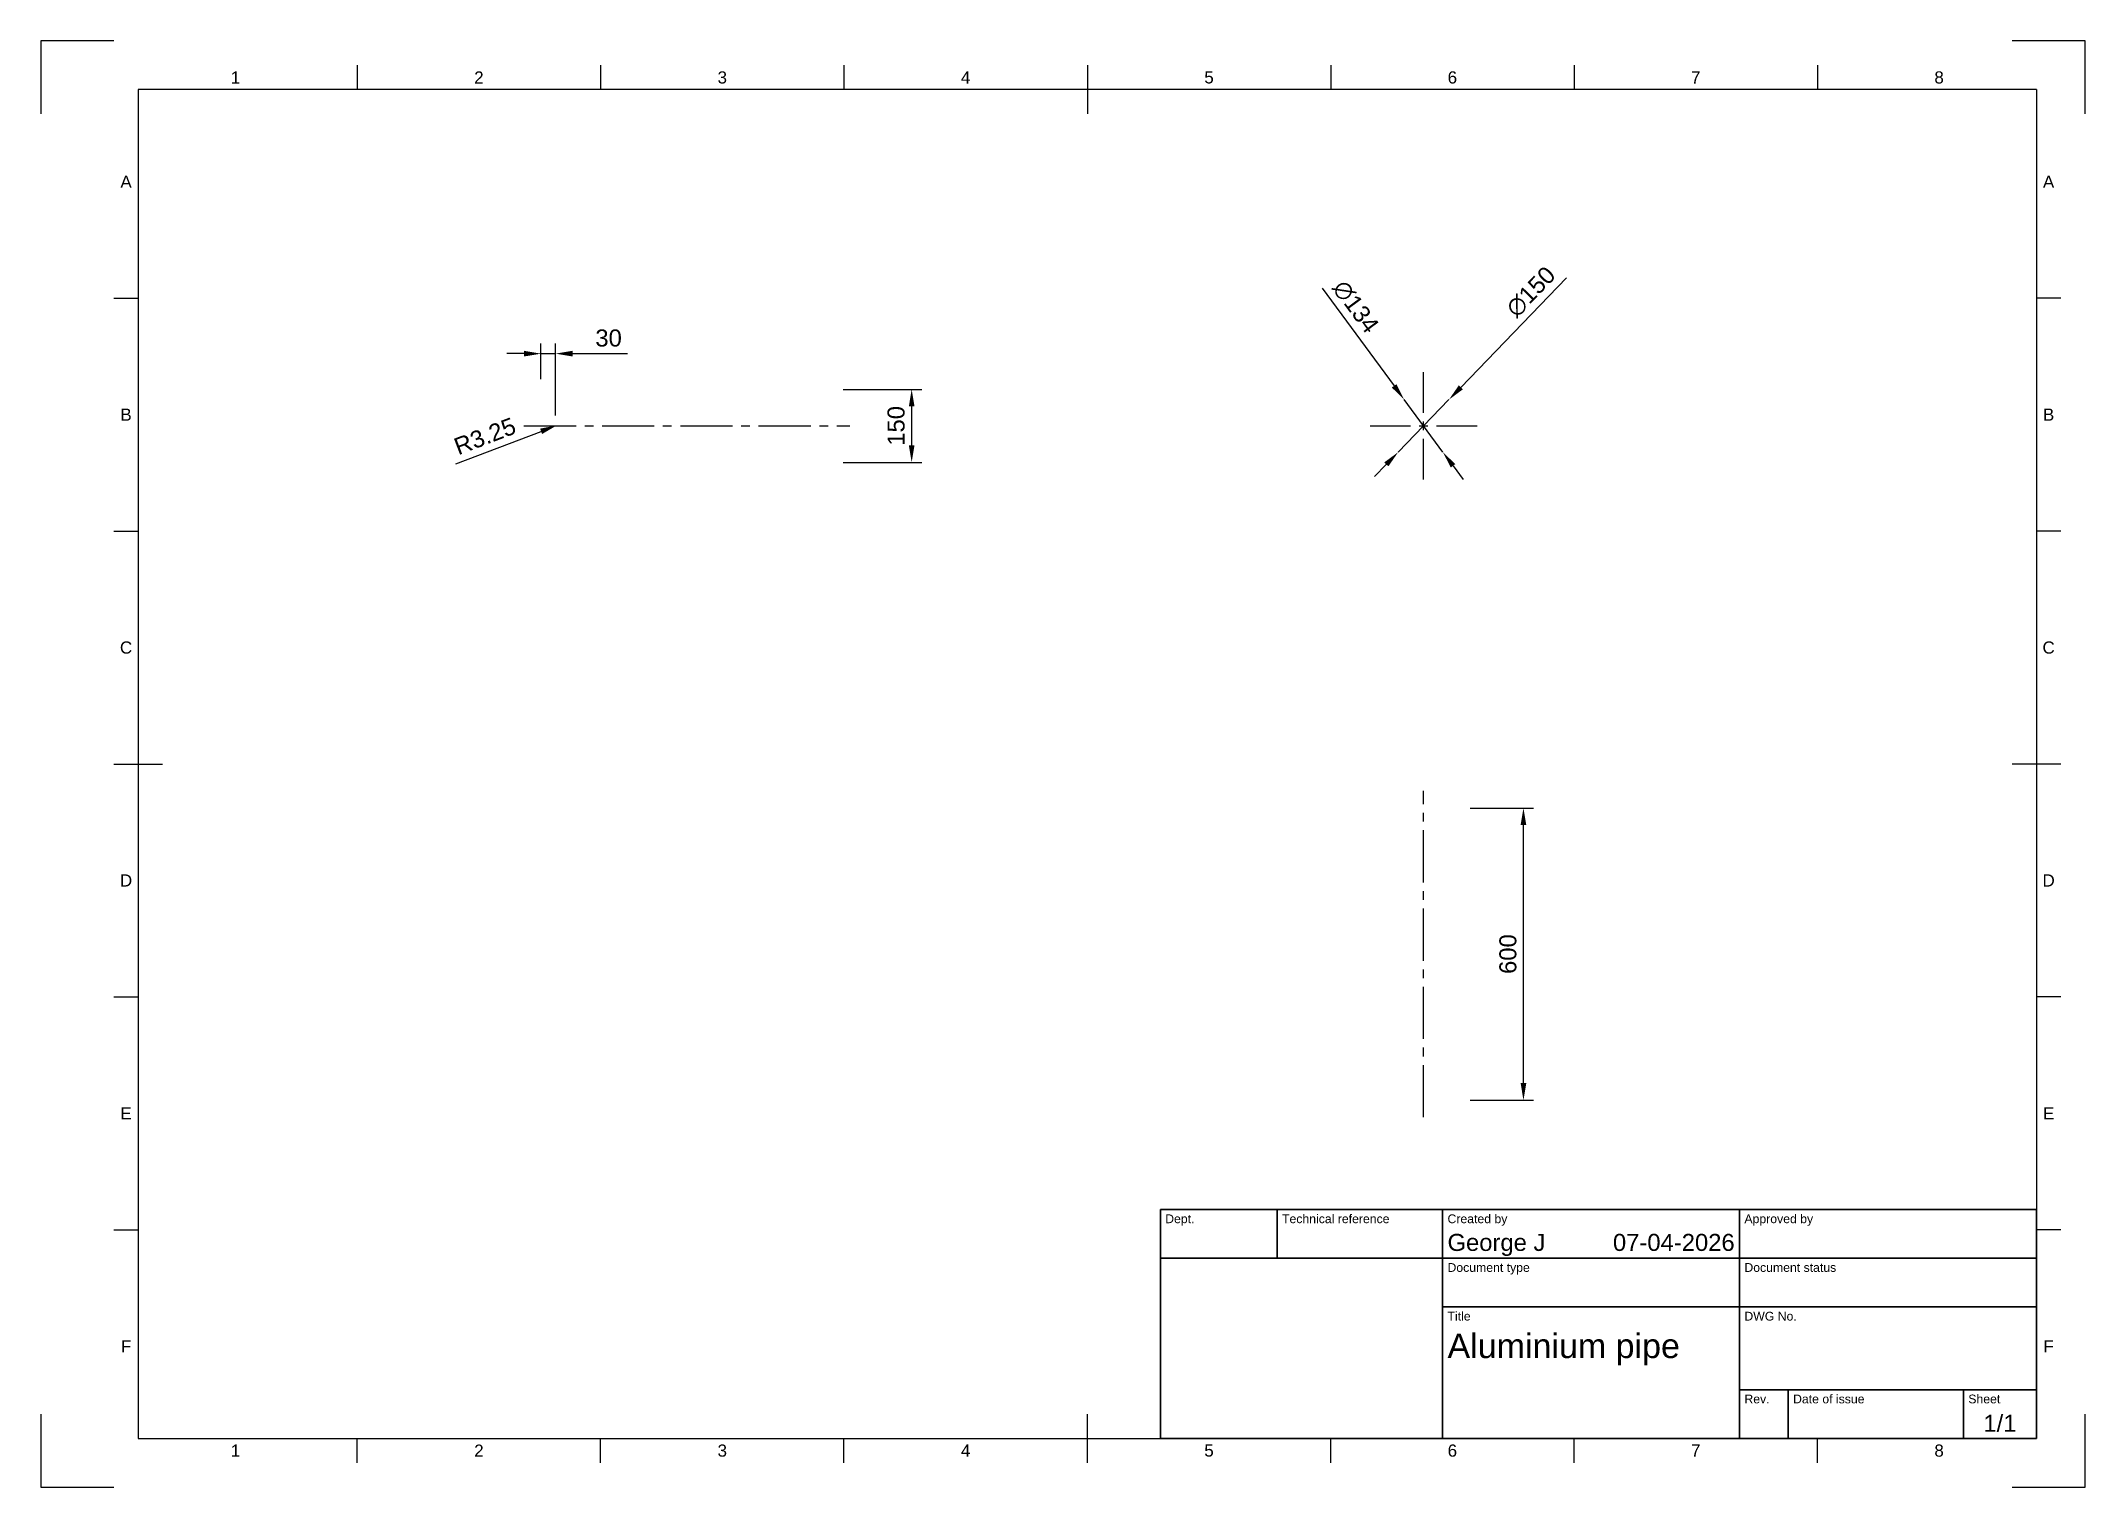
# Paper-space layout 'Sheet1' of a CAD drawing. Header units: millimetres. Extents: x 0 to 420, y 0 to 297.
import ezdxf
from ezdxf.enums import TextEntityAlignment as Align

# ---------------------------------------------------------------- set-up
doc = ezdxf.new("R2010")
doc.units = ezdxf.units.MM
doc.header["$LTSCALE"] = 0.75
doc.linetypes.add('CENTER2', pattern=[28.575, 19.05, -3.175, 3.175, -3.175])
for name, color, linetype, lineweight in [('BORDER', 7, 'Continuous', 25), ('FD_Dimensions', 7, 'Continuous', 25), ('Smart Centers', 7, 'CENTER2', 25), ('TITLEBLOCK', 7, 'Continuous', 35)]:
    doc.layers.add(name, color=color, linetype=linetype, lineweight=lineweight)
doc.styles.add('FusionTitle', font='arial.ttf')
doc.styles.get("Standard").update_dxf_attribs({"font": 'arial.ttf'})
doc.dimstyles.new('Dim-ISO-25', dxfattribs={"dimtxt": 3.5, "dimasz": 3.5, "dimexe": 2.1, "dimexo": 2.1, "dimgap": 1.4, "dimtad": 1, "dimzin": 12, "dimdsep": 46, "dimtxsty": 'Standard', "dimcen": 0, "dimazin": 3, "dimtp": 0.1, "dimtm": 0.1, "dimtfac": 0.714286, "dimtmove": 0, "dimatfit": 3, "dimfxl": 1, "dimtzin": 12, "dimarcsym": 0})

# ---------------------------------------------------------------- blocks, each defined once
blk = doc.blocks.new('ISO_A3_SHEET')
at = {"layer": 'BORDER'}
for p, q in [((65, 292), (65, 287)), ((115, 292), (115, 287)), ((165, 292), (165, 287)), ((215, 292), (215, 282)), ((265, 292), (265, 287)), ((315, 292), (315, 287)), ((365, 292), (365, 287)), ((410, 287), (20, 287)), ((20, 287), (20, 10)), ((410, 287), (410, 10)), ((15, 244.16666), (20, 244.16666)), ((415, 244.16666), (410, 244.16666)), ((15, 196.33333), (20, 196.33333)), ((415, 196.33333), (410, 196.33333)), ((15, 148.5), (25, 148.5)), ((415, 148.5), (405, 148.5)), ((15, 100.66667), (20, 100.66667)), ((415, 100.66667), (410, 100.66667)), ((15, 52.83334), (20, 52.83334)), ((415, 52.83334), (410, 52.83334)), ((215, 5), (215, 15)), ((20, 10), (410, 10)), ((65, 5), (65, 10)), ((115, 5), (115, 10)), ((165, 5), (165, 10)), ((265, 5), (265, 10)), ((315, 5), (315, 10)), ((365, 5), (365, 10))]:
    blk.add_line(p, q, dxfattribs=at)
at = {"layer": 'Defpoints'}
for p, q in [((15, 297), (0, 297)), ((0, 297), (0, 282)), ((420, 297), (405, 297)), ((420, 282), (420, 297)), ((0, 15), (0, 0)), ((420, 0), (420, 15)), ((0, 0), (15, 0)), ((405, 0), (420, 0))]:
    blk.add_line(p, q, dxfattribs=at)
at = {"layer": 'BORDER', "style": 'FusionTitle'}
for s, p in [('1', (40, 289.5)), ('2', (90, 289.5)), ('3', (140, 289.5)), ('4', (190, 289.5)), ('5', (240, 289.5)), ('6', (290, 289.5)), ('7', (340, 289.5)), ('8', (390, 289.5)), ('A', (17.5, 268.08333)), ('A', (412.5, 268.08333)), ('B', (17.5, 220.25)), ('B', (412.5, 220.25)), ('C', (17.5, 172.41667)), ('C', (412.5, 172.41667)), ('D', (17.5, 124.58334)), ('D', (412.5, 124.58334)), ('E', (17.5, 76.75001)), ('E', (412.5, 76.75001)), ('F', (17.5, 28.91668)), ('F', (412.5, 28.91668)), ('1', (40, 7.5)), ('2', (90, 7.5)), ('3', (140, 7.5)), ('4', (190, 7.5)), ('5', (240, 7.5)), ('6', (290, 7.5)), ('7', (340, 7.5)), ('8', (390, 7.5))]:
    blk.add_text(s, height=2.5, dxfattribs=at).set_placement(p, align=Align.MIDDLE)
blk = doc.blocks.new('ISO_TITLEBLOCK')
at = {"layer": 'TITLEBLOCK'}
for p, q in [((0, 47), (-180, 47)), ((-180, 47), (-180, 0)), ((-156, 37), (-156, 47)), ((-122, 0), (-122, 47)), ((-61, 0), (-61, 47)), ((0, 0), (0, 47)), ((-180, 37), (0, 37)), ((-122, 27), (0, 27)), ((-61, 10), (0, 10)), ((-51, 0), (-51, 10)), ((-15, 0), (-15, 10)), ((-180, 0), (0, 0))]:
    blk.add_line(p, q, dxfattribs=at)
at = {"layer": 'TITLEBLOCK', "style": 'FusionTitle'}
for s, p in [('Dept.', (-179, 46)), ('Technical reference', (-155, 46)), ('Created by', (-121, 46)), ('Approved by', (-60, 46)), ('Document type', (-121, 36)), ('Document status', (-60, 36)), ('Title', (-121, 26)), ('DWG No.', (-60, 26)), ('Rev.', (-60, 9)), ('Date of issue', (-50, 9)), ('Sheet', (-14, 9))]:
    blk.add_text(s, height=1.8, dxfattribs=at).set_placement(p, align=Align.TOP_LEFT)
for tag, height, p in [('DEPT', 3.5, (-179, 42)), ('TECHNICAL_REFERENCE', 3.5, (-155, 42)), ('CREATED_BY', 3.5, (-121, 42)), ('APPROVED_BY', 3.5, (-60, 42)), ('DOCUMENT_TYPE', 3.5, (-121, 32)), ('DOCUMENT_STATUS', 3.5, (-60, 32)), ('TITLE_1', 5, (-121, 21.5)), ('TITLE_2', 5, (-121, 14)), ('TITLE_3', 5, (-121, 6.5)), ('DATE_OF_ISSUE', 3.5, (-50, 5))]:
    blk.add_attdef(tag, text='', height=height, dxfattribs=at).set_placement(p, align=Align.TOP_LEFT)
for tag, p in [('CREATED_DATE', (-62, 42)), ('APPROVED_DATE', (-0.99, 42))]:
    blk.add_attdef(tag, text='', height=3.5, dxfattribs=at).set_placement(p, align=Align.TOP_RIGHT)
for tag, height, p in [('DRAWING_NUMBER', 5, (-30.5, 19.75)), ('REV', 3.5, (-56, 4.85)), ('SHEET', 3.5, (-7.5, 4.85))]:
    blk.add_attdef(tag, text='', height=height, dxfattribs=at).set_placement(p, align=Align.TOP_CENTER)
blk = doc.blocks.new('*U23')
at = {"layer": 'Smart Centers', "color": 0, "ltscale": 0.75, "transparency": 16777216}
blk.add_line((-4.8375, 0), (62.1625, 0), dxfattribs=at)
blk = doc.blocks.new('*U26')
at = {"layer": 'Smart Centers', "color": 0, "ltscale": 0.75, "transparency": 16777216}
for p, q in [((0, 2.68), (0, 11)), ((-11, 0), (-2.68, 0)), ((2.68, 0), (11, 0)), ((0, -11), (0, -2.68))]:
    blk.add_line(p, q, dxfattribs=at)
at = {"layer": 'Smart Centers', "color": 0, "linetype": 'Continuous', "ltscale": 0.75, "transparency": 16777216}
for p, q in [((-0.89, 0), (0.89, 0)), ((0, -0.89), (0, 0.89))]:
    blk.add_line(p, q, dxfattribs=at)
blk = doc.blocks.new('*U27')
at = {"layer": 'Smart Centers', "color": 0, "ltscale": 0.75, "transparency": 16777216}
for p, q in [((0, 2.68), (0, 10.2)), ((-10.2, 0), (-2.68, 0)), ((2.68, 0), (10.2, 0)), ((0, -10.2), (0, -2.68))]:
    blk.add_line(p, q, dxfattribs=at)
at = {"layer": 'Smart Centers', "color": 0, "linetype": 'Continuous', "ltscale": 0.75, "transparency": 16777216}
for p, q in [((-0.89, 0), (0.89, 0)), ((0, -0.89), (0, 0.89))]:
    blk.add_line(p, q, dxfattribs=at)
blk = doc.blocks.new('*U32')
at = {"layer": 'Smart Centers', "color": 0, "ltscale": 0.75, "transparency": 16777216}
blk.add_line((0, -4.8375), (0, 62.1625), dxfattribs=at)
blk = doc.blocks.new('*D33')
at = {"layer": 'Defpoints', "color": 0, "transparency": 16777216}
for p in [(289.3, 223.33), (278.87, 212.55)]:
    blk.add_point(p, dxfattribs=at)
at = {"layer": 'FD_Dimensions', "color": 0, "lineweight": -2, "transparency": 16777216}
for p, q in [((313.48, 248.33), (291.73, 225.85)), ((278.87, 212.55), (289.3, 223.33)), ((276.43, 210.04), (274, 207.52))]:
    blk.add_line(p, q, dxfattribs=at)
at = {"layer": 'FD_Dimensions', "color": 0, "transparency": 16777216}
for points in [[(291.31, 226.25), (292.15, 225.44), (289.3, 223.33)], [(276.01, 210.44), (276.85, 209.63), (278.87, 212.55)]]:
    blk.add_solid(points, dxfattribs=at)
at = {"layer": 'FD_Dimensions', "color": 0, "transparency": 16777216, "insert": (306.14, 245.46), "char_height": 3.5, "attachment_point": 5, "rotation": 45.9429}
blk.add_mtext('∅150', dxfattribs=at)
blk = doc.blocks.new('*D34')
at = {"layer": 'Defpoints', "color": 0, "transparency": 16777216}
for p in [(280.1, 223.34), (288.06, 212.55)]:
    blk.add_point(p, dxfattribs=at)
at = {"layer": 'FD_Dimensions', "color": 0, "lineweight": -2, "transparency": 16777216}
for p, q in [((263.24, 246.21), (278.03, 226.15)), ((288.06, 212.55), (280.1, 223.34)), ((290.13, 209.73), (292.21, 206.92))]:
    blk.add_line(p, q, dxfattribs=at)
at = {"layer": 'FD_Dimensions', "color": 0, "transparency": 16777216}
for points in [[(278.5, 226.5), (277.56, 225.81), (280.1, 223.34)], [(290.6, 210.08), (289.66, 209.39), (288.06, 212.55)]]:
    blk.add_solid(points, dxfattribs=at)
at = {"layer": 'FD_Dimensions', "color": 0, "transparency": 16777216, "insert": (270.13, 242.39), "char_height": 3.5, "attachment_point": 5, "rotation": 306.4032}
blk.add_mtext('∅134', dxfattribs=at)
blk = doc.blocks.new('*D35')
at = {"layer": 'Defpoints', "color": 0, "transparency": 16777216}
for p in [(291.58, 139.46), (304.6, 139.46), (291.58, 79.46)]:
    blk.add_point(p, dxfattribs=at)
at = {"layer": 'FD_Dimensions', "color": 0, "lineweight": -2, "transparency": 16777216}
for p, q in [((293.68, 139.46), (306.7, 139.46)), ((304.6, 82.96), (304.6, 135.96)), ((293.68, 79.46), (306.7, 79.46))]:
    blk.add_line(p, q, dxfattribs=at)
at = {"layer": 'FD_Dimensions', "color": 0, "transparency": 16777216}
for points in [[(304.02, 135.96), (305.19, 135.96), (304.6, 139.46)], [(304.02, 82.96), (305.19, 82.96), (304.6, 79.46)]]:
    blk.add_solid(points, dxfattribs=at)
at = {"layer": 'FD_Dimensions', "color": 0, "transparency": 16777216, "insert": (301.42, 109.46), "char_height": 3.5, "attachment_point": 5, "rotation": 90}
blk.add_mtext('600', dxfattribs=at)
blk = doc.blocks.new('*D36')
at = {"layer": 'Defpoints', "color": 0, "transparency": 16777216}
for p in [(162.74, 225.44), (178.91, 225.44), (162.74, 210.44)]:
    blk.add_point(p, dxfattribs=at)
at = {"layer": 'FD_Dimensions', "color": 0, "lineweight": -2, "transparency": 16777216}
for p, q in [((164.84, 225.44), (181.01, 225.44)), ((178.91, 213.94), (178.91, 221.94)), ((164.84, 210.44), (181.01, 210.44))]:
    blk.add_line(p, q, dxfattribs=at)
at = {"layer": 'FD_Dimensions', "color": 0, "transparency": 16777216}
for points in [[(178.33, 221.94), (179.49, 221.94), (178.91, 225.44)], [(178.33, 213.94), (179.49, 213.94), (178.91, 210.44)]]:
    blk.add_solid(points, dxfattribs=at)
at = {"layer": 'FD_Dimensions', "color": 0, "transparency": 16777216, "insert": (175.72, 217.94), "char_height": 3.5, "attachment_point": 5, "rotation": 90}
blk.add_mtext('150', dxfattribs=at)
blk = doc.blocks.new('*D37')
at = {"layer": 'Defpoints', "color": 0, "transparency": 16777216}
for p in [(105.43, 217.83), (105.74, 217.94)]:
    blk.add_point(p, dxfattribs=at)
at = {"layer": 'FD_Dimensions', "color": 0, "lineweight": -2, "transparency": 16777216}
blk.add_line((85.24, 210.12), (102.77, 216.81), dxfattribs=at)
at = {"layer": 'FD_Dimensions', "color": 0, "transparency": 16777216}
blk.add_solid([(102.56, 217.36), (102.98, 216.27), (106.04, 218.06)], dxfattribs=at)
at = {"layer": 'FD_Dimensions', "color": 0, "transparency": 16777216, "insert": (91.23, 215.82), "char_height": 3.5, "attachment_point": 5, "rotation": 20.8881}
blk.add_mtext('R3.25', dxfattribs=at)
blk = doc.blocks.new('*D39')
at = {"layer": 'Defpoints', "color": 0, "transparency": 16777216}
for p in [(105.74, 232.77), (102.74, 225.44), (105.74, 217.94)]:
    blk.add_point(p, dxfattribs=at)
at = {"layer": 'FD_Dimensions', "color": 0, "lineweight": -2, "transparency": 16777216}
for p, q in [((99.24, 232.77), (95.74, 232.77)), ((102.74, 227.54), (102.74, 234.87)), ((102.74, 232.77), (105.74, 232.77)), ((105.74, 220.04), (105.74, 234.87)), ((109.24, 232.77), (120.54, 232.77))]:
    blk.add_line(p, q, dxfattribs=at)
at = {"layer": 'FD_Dimensions', "color": 0, "transparency": 16777216}
for points in [[(99.24, 233.36), (99.24, 232.19), (102.74, 232.77)], [(109.24, 233.36), (109.24, 232.19), (105.74, 232.77)]]:
    blk.add_solid(points, dxfattribs=at)
at = {"layer": 'FD_Dimensions', "color": 0, "transparency": 16777216, "insert": (116.64, 235.96), "char_height": 3.5, "attachment_point": 5}
blk.add_mtext('30', dxfattribs=at)

psp = doc.layouts.new('Sheet1')

# ---------------------------------------------------------------- block references
at = {"layer": 'BORDER'}
psp.add_blockref('ISO_A3_SHEET', (0, 0), dxfattribs=at)
at = {"layer": 'Smart Centers', "ltscale": 0.75}
for name, p in [('*U26', (284.0807, 217.9429)), ('*U27', (284.0807, 217.9429)), ('*U23', (104.0744, 217.9429)), ('*U32', (284.0807, 80.7976))]:
    psp.add_blockref(name, p, dxfattribs=at)
at = {"layer": 'TITLEBLOCK'}
psp.add_blockref('ISO_TITLEBLOCK', (410, 10), dxfattribs=at).add_auto_attribs({'CREATED_DATE': '07-04-2026', 'SHEET': '1/1', 'TITLE_1': 'Aluminium pipe', 'CREATED_BY': 'George J'})

# ---------------------------------------------------------------- dimensions: what is measured, and where the dimension line sits
at = {"layer": 'FD_Dimensions'}
for p1, p2, picture, middle in [((288.0569, 212.5504), (280.1045, 223.3355), '*D34', (267.4893, 240.4443)), ((278.8654, 212.5531), (289.296, 223.3328), '*D33', (308.4971, 243.1765))]:
    dim = psp.add_diameter_dim_2p(p1=p1, p2=p2, dimstyle='Dim-ISO-25', override={"dimlfac": -10, "dimclrd": 0, "dimclre": 0}, dxfattribs=at)
    dim.commit()
    dim.dimension.update_dxf_attribs({"geometry": picture, "text_midpoint": middle, "dimtype": 163})
dim = psp.add_linear_dim(base=(105.7369, 232.7736), p1=(102.7369, 225.4429), p2=(105.7369, 217.9429), angle=180, dimstyle='Dim-ISO-25', override={"dimlfac": -10, "dimclrd": 0, "dimclre": 0}, dxfattribs=at)
dim.commit()
dim.dimension.update_dxf_attribs({"geometry": '*D39', "text_midpoint": (116.6365, 235.9618)})
for p1, p2, distance, picture, middle in [((162.7369, 210.4429), (162.7369, 225.4429), -16.1733, '*D36', (175.7232, 217.9429)), ((291.5807, 79.4601), (291.5807, 139.4601), -13.0235, '*D35', (301.4172, 109.4601))]:
    dim = psp.add_aligned_dim(p1=p1, p2=p2, distance=distance, dimstyle='Dim-ISO-25', override={"dimlfac": -10, "dimclrd": 0, "dimclre": 0}, dxfattribs=at)
    dim.commit()
    dim.dimension.update_dxf_attribs({"geometry": picture, "text_midpoint": middle})
dim = psp.add_radius_dim(center=(105.7369, 217.9429), mpoint=(105.4332, 217.827), dimstyle='Dim-ISO-25', override={"dimlfac": -10, "dimse1": 1, "dimclrd": 0, "dimclre": 0}, dxfattribs=at)
dim.commit()
dim.dimension.update_dxf_attribs({"geometry": '*D37', "text_midpoint": (92.3686, 212.8413), "dimtype": 164})

doc.saveas('drawing.dxf')
